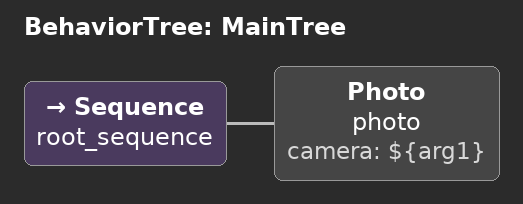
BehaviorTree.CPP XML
<root main_tree_to_execute = "MainTree" >
    <BehaviorTree ID="MainTree">
       <Sequence name="root_sequence">
           <Photo    name="photo" camera="${arg1}"/>
       </Sequence>
    </BehaviorTree>
</root>
